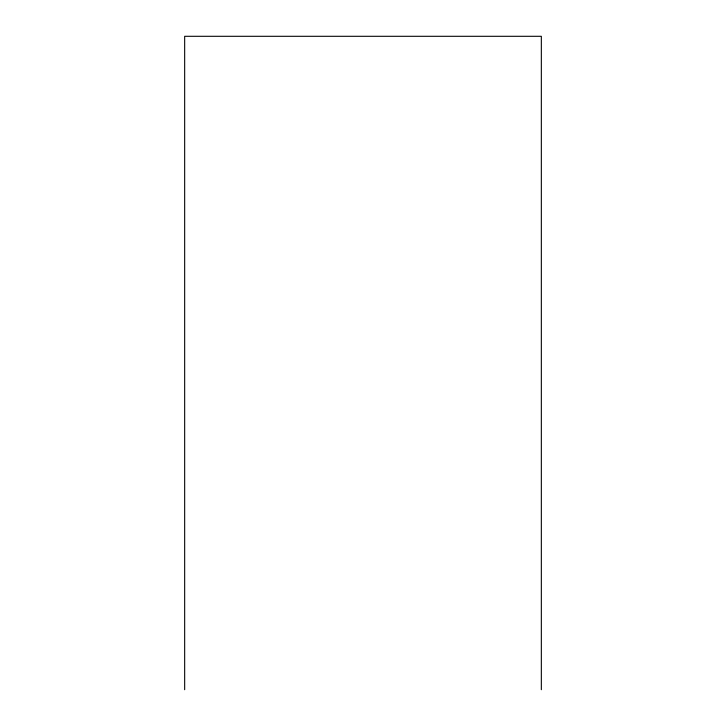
<?xml version="1.0" encoding="UTF-8"?>
<svg xmlns="http://www.w3.org/2000/svg" width="726" height="726" viewBox="0 0 726 726"><rect width="100%" height="100%" fill="white"/><g stroke="black" fill="none" stroke-linecap="round" stroke-linejoin="round"><path stroke-width="1.09" d="M541.333 689.7L541.333 36.3L184.667 36.3L184.667 689.7"/></g></svg>
